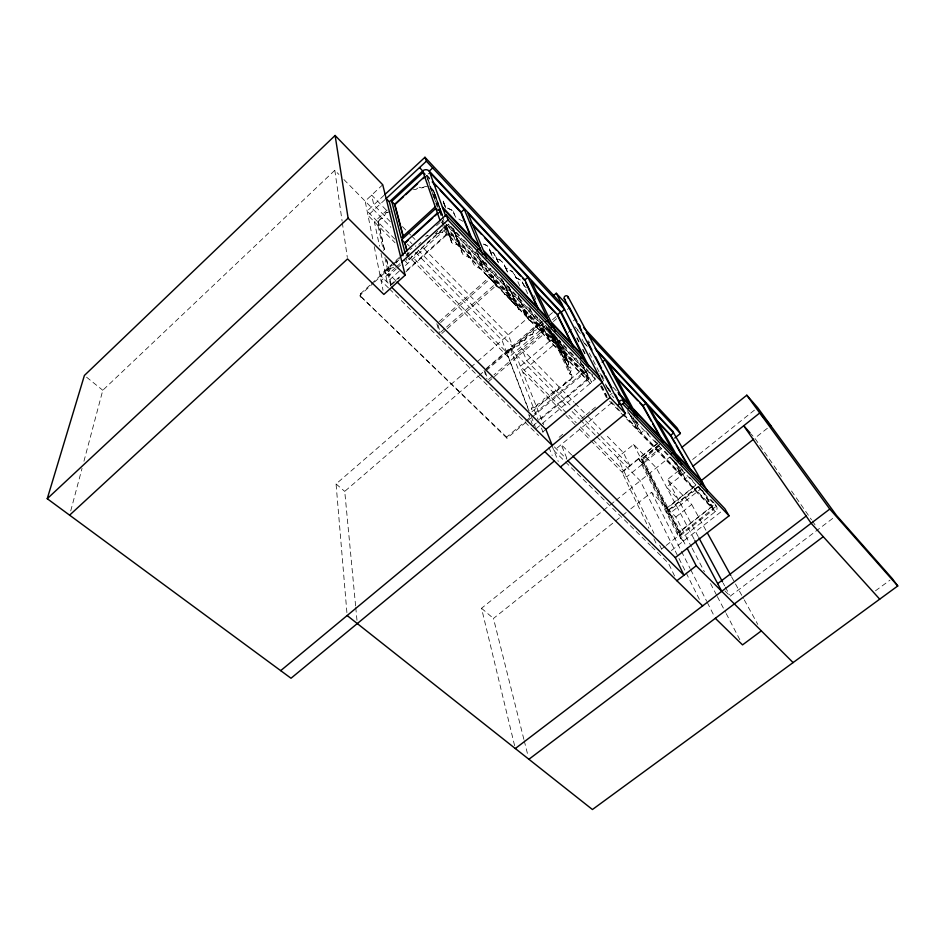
<?xml version="1.0" encoding="UTF-8"?>
<svg xmlns="http://www.w3.org/2000/svg" width="945" height="945" viewBox="0 0 945 945"><rect width="100%" height="100%" fill="white"/><g stroke="black" fill="none" stroke-linecap="round" stroke-linejoin="round"><path stroke-width="0.71" stroke-dasharray="4.72 3.54" d="M519.821 343.98L519.844 342.114L522.656 340.944M519.915 342.149L519.065 345.421L514.706 346.555L512.261 349.674L509.331 349.981L508.812 352.662L506.662 352.969M533.027 407.59L531.787 407.673L531.858 409.693M557.219 338.499L568.099 361.025L568.689 362.667L567.791 365.55M571.359 378.484L572.056 376.157L550.096 329.959M70.733 510.914L82.05 468.33M83.94 461.231L102.804 390.273L334.813 170.301L338.853 174.412M524.38 340.507L527.286 336.255L532.614 334.14L533.736 331.128M525.857 339.16L526.341 337.542M415.611 246.562L415.894 245.665M533.193 332.581L533.677 331.081L538.839 328.577L540.729 325.293L544.355 324.277M557.467 390.628L558.672 387.356L562.877 385.761L566.445 381.107L570.426 379.984L571.43 378.508M568.323 364.427L567.437 366.105L570.981 368.444L571.335 370.038L569.658 373.736L572.056 376.157M378.91 220.799L380.055 219.11L383.599 217.752L385.914 212.779L390.155 211.526M386.635 259.698L389.151 271.014L388.017 271.652L390.309 268.557L393.699 267.258M389.848 269.892L390.38 268.604M568.606 362.679L568.028 361.084L566.126 360.423L567.472 357.529L566.976 355.993L559.357 340.141L566.894 356.029M536.429 406.409L537.776 404.035L542.536 402.794L543.458 401.271M537.173 404.956L535.059 407.389L531.858 407.732M565.063 382.973L562.842 385.69M378.98 220.835L378.295 221.827L384.769 251.311L378.366 221.862L377.291 222.382L383.434 250.567M540.883 403.491L542.477 402.747L543.434 399.262L544.698 398.128C551.384 398.719 550.392 390.828 557.538 390.675M514.163 347.406L514.753 346.602M550.51 394.289L553.286 392.151L556.097 391.773M396.061 262.852L397.514 261.127M396.144 262.899L397.573 261.198M382.737 184.759L365.16 201.155L372.85 239.546M384.083 195.284L367.132 211.03L395.022 239.274M385.087 199.549L368.018 215.401L395.045 242.723M387.19 210.026L374.397 221.862L379.547 246.243M428.286 181.204L426.301 175.64L428.711 173.419M440.701 208.538L438.645 210.416L437.169 206.246M440.972 215.566L439.59 211.668L441.28 210.133M399.428 257.359L379.973 275.054L391.324 286.24M526.046 422.191L506.981 438.208L360.588 296.317A2.032 1.902 -3.6 0 1 360.647 293.635L370.405 284.764M371.479 283.772L392.08 265.037M393.155 264.057L399.664 258.139M360.742 297.262A2.032 1.902 -3.6 0 1 360.789 294.58L373.476 283.051M374.527 282.082L394.738 263.702M395.813 262.722L399.038 259.792M436.566 225.654L439.779 222.725M405.889 256.071L409.102 253.154M418.741 244.389L420.891 242.44M395.317 267.813L381.107 280.724L388.454 287.941M396.416 266.821L400.774 262.864M390.675 285.603L388.584 275.928L396.227 268.994M397.325 268.002L400.597 265.025M435.562 233.297L437.736 231.312M409.067 259.284L444.398 227.225L483.025 267.659L486.852 264.257L484.844 262.143M459.695 235.707L448.627 224.071L409.421 259.639L406.681 256.875M399.144 271.203L387.131 282.106L381.071 253.414M405.452 265.486L449.241 225.784L448.627 224.071M390.533 284.929L399.251 277.027M406.893 270.128L447.233 233.616L586.916 379.536L539.441 419.332M391.773 284.622L399.416 277.7M405.96 271.782L447.457 234.23L444.292 225.359L584.943 372.684L590.247 383.386L443.961 230.58L443.075 228.064M543.517 399.286L544.722 398.199M589.479 372.082L592.468 375.224L588.77 378.331L487.029 271.853L490.857 268.451L502.019 280.192M439.035 321.737L491.778 275.089L495.428 283.961L446.111 327.431M440.63 332.262L445.012 328.399M441.847 333.455L446.229 329.592M447.316 328.636L496.609 285.201L492.947 276.318L438.031 324.856L439.968 331.683M346.898 612.62L336.066 483.97L469.7 368.231M470.811 367.262L476.374 362.443M477.497 361.486L533.441 313.031M486.273 368.491L538.189 323.722L542.513 333.148L494.058 374.775M355.615 605.946L344.736 491.376L478.04 376.441M479.15 375.484L510.265 348.67L568.016 407.378M542.418 321.335L506.591 352.225L411.559 256.012M548.962 315.689L554.42 310.988M486.297 370.57L539.3 324.879L543.635 334.317L492.995 377.799M545.915 325.399L508.611 357.493L406.409 254.205M552.506 319.741L556.888 315.961M546.86 327.124L515.545 354.044L543.659 424.73M553.404 321.501L556.676 318.689M567.472 309.417L569.587 307.586M488.541 379.5L492.947 375.72M488.589 381.579L491.896 378.744M555.707 335.959L520.376 366.188L576.249 422.758M573.414 320.816L575.576 318.961M556.841 337.79L553.097 340.991L545.182 324.147M559.369 340.058L522.502 371.539L564.956 414.442M568.311 332.427L571.654 329.569M532 411.725L582.014 369.625L587.282 380.28L537.398 422.096M506.981 438.208L506.614 437.11L524.451 422.12M525.562 421.186L530.027 417.43M534.48 413.686L585.746 370.582L446.997 224.993M527.156 421.246L531.645 417.477L528.668 414.536L532.165 423.703M532.756 416.544L586.254 371.586L446.288 224.756M532.968 425.805L536.287 423.017M535.992 428.794L595.291 379.158L592.633 373.901M542.737 432.007L545.867 429.396M559.145 437.263L563.657 433.519M581.718 418.529L585.109 415.717M586.243 414.784L590.755 411.04M591.877 410.106L596.401 406.35M610.246 394.856L612.1 393.321M611.698 402.806L553.947 450.611L564.437 460.924M623.287 414.453L637.343 429.172L640.982 426.195M672.899 459.967L681.546 475.429L640.97 432.952L644.596 429.999M694.197 539.335L656.326 467.881L633.622 444.386L617.392 457.581L653.987 533.358M657.98 442.803L621.904 471.992L648.908 528.314M657.59 443.666L623.854 470.953L592.81 439.519M659.315 444.493L639.635 460.404L642.021 462.861L660.579 447.883M659.551 444.741L641.749 459.128L667.111 508.292L695.945 485.47M659.208 446.217L641.017 460.912L680.896 538.52L715.282 511.647A4.536 3.638 -27.5 0 0 716.286 506.213L627.409 412.894M661.335 448.887L626.689 476.835L577.383 426.998M514.612 745.664L481.525 608.273L602.284 511.28M603.43 510.359L609.182 505.74M610.328 504.819L614.935 501.122M616.081 500.2L670.064 456.837M523.884 739.368L493.455 618.467L614.604 521.758M615.762 520.837L621.526 516.23M622.684 515.308L626.145 512.544M630.764 508.859L651.53 492.286L675.829 516.998L691.492 547.013M698.201 536.571L667.548 479.493L681.239 468.578M692.638 459.471L756.484 408.512M685.125 472.583L666.568 487.207L678.026 498.995M710.876 499.633L714.94 503.909L677.104 533.547L679.668 536.146L713.947 509.331L684.983 479.009L688.551 476.174M695.697 485.21L664.855 509.627L667.359 512.178L699.335 486.911M767.352 428.286L754.819 438.208L783.181 479.009M410.071 249.634L411.961 248.145M698.107 486.474L665.989 511.871L668.517 514.423L700.588 489.097M698.355 486.746L668.269 510.524L679.443 532.177L711.656 506.933M675.829 516.998L691.705 504.488L667.548 479.493M532.673 334.176L528.81 335.605M661.795 548.856L665.103 546.281M666.201 545.419L716.286 506.213M671.375 550.545L723.752 509.674M730.201 596.177L834.258 517.234M875.472 590.814L889.977 580.147M525.314 339.964L521.014 341.133M508.339 352.898L509.272 350.371M548.407 397.502L549.376 396.865M425.593 236.451L428.038 235.506M568.63 380.764L570.367 379.925M406.952 253.567L409.173 252.551M419.013 187.216L421.907 187.972L425.274 186.366M422.817 187.571L425.285 186.448L428.333 186.637M438.303 233.533L441.067 232.281L444.493 232.47L446.3 234.974L448.91 235.175L450.47 237.278L451.615 242.381L452.974 243.869L457.404 244.59L460.687 248.181L461.833 252.303L453.293 229.304L463.026 254.607L470.622 258.056L474.484 265.639L482.328 269.88L485.73 274.605M438.35 233.604L435.799 233.687M380.091 219.181L382.465 218.425M385.962 212.849L390.202 211.597M540.764 325.363L542.737 325.056M515.805 346.236L517.553 346.059M426.916 235.671L428.038 235.588M509.272 349.91L510.406 349.851M413.473 189.354L415.812 189.543L419.013 187.134L420.513 187.559M430.081 188.799L432.408 189.071L433.838 191.02L442.65 215.507M504.866 294.344L508.505 295.879L511.493 301.112L515.19 303.345M508.445 295.939L504.807 294.415L500.059 288.095L496.149 286.016L491.955 279.696L487.348 276.377M543.729 332.132L539.902 330.1L529.661 307.822M483.71 244.117L487.029 245.558L489.356 248.842L493.349 258.15M483.651 244.176L486.97 245.617M525.054 286.796L521.191 280.488L515.899 277.594L514.505 274.475L520.069 286.524M519.431 279.531L515.958 277.546L512.473 271.664L505.693 267.896L501.819 261.352M507.465 271.888L504.228 264.6L505.634 267.955L512.426 271.711M468.188 257.028L470.563 258.127M452.218 210.381L445.355 207.085L443.11 201.179L445.686 208.101M571.182 374.61L569.552 373.771L571.252 370.038L570.898 368.491M501.76 261.399L496.326 258.044L493.231 252.469L489.793 250.437L489.356 248.842M499.137 259.379L500.673 260.194M496.09 286.075L499.999 288.154M389.151 271.014L386.611 259.733M462.991 221.331L455.844 217.362L452.265 210.322L445.414 207.038L443.181 201.143L441.681 199.478M488.872 277.44L483.497 271.298M501.712 278.491L511.422 301.16L515.249 303.274L518.581 309.263C523.542 310.74 527.322 314.779 528.692 319.847L536.158 323.792L539.843 330.148L545.608 333.219L548.549 338.617L539.241 318.76M549.766 339.964L551.278 340.909M492.002 255.823L489.723 250.484L494.247 253.945L498.936 263.643L495.948 256.945L496.385 257.997M525.007 286.843L526.412 287.752M532.803 321.702L536.087 323.851M86.562 377.185L102.804 390.273M336.066 483.97L344.736 491.376M481.525 608.273L493.455 618.467M360.588 296.317L506.614 437.11M389.505 288.981L538.555 435.491M565.488 461.963L650.491 545.513M651.542 546.541L668.328 563.043M554.372 446.902L566.87 459.223M385.087 272.479L388.584 275.928M396.109 281.031L388.773 273.766L391.135 284.599M571.678 454.97L561.212 444.599L566.787 458.136M724.992 590.968L729.162 595.137M404.07 259.958L407.614 263.525L406.504 259.249M683.471 541.107L678.321 535.933L638.643 458.455L643.403 463.357M580.395 426.951L591.771 438.468M565.996 415.493L576.344 425.947M343.909 179.562L390.876 227.296M407.342 244.034L409.398 246.125M415.564 252.398L501.996 340.259L528.621 409.598M572.127 411.571L579.332 418.883M580.36 419.934L595.787 435.621M596.827 436.673L640.237 480.804L685.55 571.654M666.863 508.032L669.379 510.595L643.899 461.349L641.513 458.88L679.183 531.917L681.758 534.516L670.537 512.828L668.02 510.265M390.273 221.685L373.771 204.864L371.645 195.095L387.048 210.865M409.858 241.648L411.925 243.751M418.103 250.047L512.958 346.732L508.233 334.861L421.966 246.586M570.083 404.968L526.719 360.766L521.758 348.705L574.111 402.286M574.217 409.173L584.542 419.698M585.569 420.749L600.028 435.48M601.055 436.531L629.972 466.003L623.393 452.702L604.918 433.802M402.452 226.623L406.563 230.828M407.59 231.879L410.673 235.033M411.701 236.085L415.8 240.278M575.139 403.338L586.432 414.89M587.459 415.942L600.807 429.597M440.854 221.756L443.441 224.461M445.13 227.249L483.403 267.317L477.78 253.331M557.16 344.535L589.137 378.012L582.852 365.431M623.653 414.146L637.71 428.865L630.445 415.233M611.238 401.838L622.282 413.402M442.721 226.564L591.582 382.264L583.018 365.124M609.584 401.093L715.282 511.647L704.616 493.16M463.711 239.935L480.816 257.914M506.083 284.457L509.131 287.658M513.194 291.922L523.341 302.589M527.404 306.853L530.452 310.055M534.504 314.319L545.678 326.049M546.694 327.124L552.778 333.514M553.794 334.589L559.605 340.696M566.528 347.961L560.539 341.665L556.794 344.854L548.183 326.639M570.508 352.154L576.497 358.45M580.49 362.644L588.475 371.031M611.899 395.636L613.896 397.739M628.945 413.556L637.97 423.041M645.612 431.062L649.664 435.314M654.731 440.642L658.783 444.906M664.867 451.285L672.97 459.802M673.986 460.865L684.109 471.52M689.566 477.237L694.634 482.576M698.698 486.84L702.761 491.105M595.291 379.158L449.241 225.784A5.268 5.044 -24.3 0 0 446.312 224.272M442.225 220.504L445.272 223.693M442.024 213.239L439.023 210.073L426.644 175.321L429.609 178.475M605.804 385.69L610.872 391.017M438.315 210.062L442.65 214.633M608.497 389.175L610.517 391.301M439.59 211.668L442.603 214.846M606.844 387.686L610.907 391.951M439.212 212.011L442.225 215.188M608.521 390.12L610.553 392.246M599.886 373.417L602.922 376.618M613.033 387.308L617.085 391.584M600.914 375.389L603.961 378.602M426.833 175.357L429.857 178.581M584.754 343.507L586.762 345.657M584.364 343.236L587.329 346.402M426.301 175.64L430.258 179.845M574.938 326.769L578.954 331.069M588.014 340.743L590.023 342.893M577.407 330.171L580.384 333.349M523.329 311.543L527.18 316.256M566.976 355.993L561.023 351.245L555.707 342.87L549.707 340.023L546.659 334.743M432.361 189.142L436.153 197.127M751.121 434.05L752.964 436.129M491.896 279.755L494.306 282.649M791.52 491.01L811.531 519.809M812.369 521.002L815.712 525.798M714.94 503.909L716.582 506.591M702.466 490.254L711.762 506.39L685.338 478.725L676.455 462.92M702.123 490.526L712.743 508.989M676.112 463.204L684.983 479.009M673.974 460.971L681.912 475.146L641.336 432.656L633.339 417.737M691.705 504.488L705.915 530.287M731.501 576.71L743.585 598.634M744.294 599.921L757.795 624.432M560.078 349.378L561.082 351.197M723.244 583.219L724.638 585.817M725.335 587.117L729.505 594.889M632.985 418.033L640.97 432.952M627.456 410.567L637.343 429.172M692.165 548.313L704.427 571.808M710.545 583.549L716.676 595.303M717.349 596.602L725.524 612.265M726.209 613.577L739.817 639.67M582.037 339.078L585.345 345.433M589.314 353.064L599.224 372.153M601.587 376.677L608.899 390.746M633.622 444.386L686.578 547.155M577.076 337.802L579.037 341.629M582.959 349.284L585.581 354.399M601.658 385.773L606.926 396.038M576.745 338.086L578.706 341.913M582.616 349.579L585.238 354.682M601.303 386.08L607.21 397.632M600.512 386.092L606.56 397.928M651.53 492.286L680.766 550.037M681.428 551.348L690.074 568.417M690.736 569.729L706.683 601.233M707.344 602.544L714.656 616.99M686.212 572.977L699.997 600.63M579.982 360.695L588.77 378.331M659.704 545.182L662.244 550.439M668.942 564.307L675.037 576.934M653.94 538.792L656.444 544.036M555.908 337.082L570.981 368.444M553.581 333.821L566.22 360.376M553.486 333.857L566.126 360.423M550.864 330.833L567.555 366.069M533.901 295.407L535.78 299.376M548.537 326.332L567.437 366.105M548.454 328.99L569.658 373.736M547.982 329.014L553.475 340.672L487.407 271.51L482.73 260.005M522.172 281.905L528.361 295.076M518.108 295.844L528.751 319.788L518.049 295.903M505.634 267.955L507.406 271.947M509.473 287.871L518.651 309.204L508.233 285.213M496.326 258.044L498.086 262.084M508.623 286.347L518.581 309.263M503.543 282.13L511.032 299.388M489.793 250.437L492.073 255.776M502.929 281.102L511.493 301.112M453.364 211.645L454.769 215.035M482.363 260.336L487.029 271.853M476.398 251.122L483.025 267.659M551.785 445.189L558.282 461.514M510.265 348.67L538.213 419.899M541.438 428.12L543.044 432.231M548.962 447.292L552.187 455.514M531.244 416.45L535.461 427.423M506.662 352.91L528.905 410.957L531.255 410.614L531.787 408.169M443.181 201.143L445.756 208.065M460.687 248.181L453.482 228.82L460.617 248.228M446.064 225.028L450.47 237.278M433.767 191.055L442.567 215.543M445.981 225.064L450.387 237.313M434.086 193.229L442 215.07M442.414 216.452L443.961 220.528M451.686 242.333L445.792 225.879L451.615 242.381M434.901 195.733L442.768 217.681M428.77 182.598L430.743 188.161M431.239 189.555L436.673 204.852M443.122 223.02L445.355 229.316M429.928 186.425L433.873 197.552M435.846 203.116L437.322 207.286M442.095 220.74L443.477 224.638M485.198 371.515L487.313 377.811M484.064 370.405L487.018 379.193M436.838 323.686L439.531 333.231M510.95 299.423L511.422 301.16M407.614 252.776L408.701 256.886M524.239 740.785L527.818 755.008M384.91 257.512L388.017 271.652M374.279 246.657L383.032 290.316M360.647 293.635L360.789 294.58M360.033 295.218L360.187 296.163M334.813 170.301L342.114 221.154M342.314 222.607L347.323 257.477M355.757 607.411L357.009 620.629"/><path stroke-width="1.42" d="M554.337 460.995L291.013 678.25L47.25 498.7L84.4 375.448L335.109 135.478L382.737 184.759L405.169 275.16L383.859 294.427L347.536 258.93L69.599 515.167M47.25 498.7L348.114 218.177L335.109 135.478M385.111 194.327L424.966 157.272L562.039 304.42M424.966 157.272L426.408 161.193L386.162 198.556L389.34 201.84L402.983 255.705M389.34 201.84L422.687 170.939A4.678 4.583 -32.2 0 1 429.254 171.116L432.692 167.926M435.267 206.849L401.212 237.998L391.738 201.391L423.159 172.285L425.049 174.305M424.907 176.313L394.597 204.344L403.172 236.876M403.137 235.813L394.915 204.663L403.574 196.666M405.736 194.658L417.643 183.649M423.053 178.64L425.226 176.644M405.181 253.343L401.649 239.676L435.822 208.443L437.346 210.05M437.807 212.637L404.732 242.818L406.905 251.051M406.893 250.023L405.074 243.16L408.275 240.243M413.615 235.376L432.81 217.858M434.948 215.909L438.149 212.991M400.503 256.378L446.135 214.858L599.012 376.051M401.873 261.871L448.001 219.961L446.135 214.858M470.764 237.1L460.877 212.436L464.279 209.341L429.751 172.462M477.591 250.047L480.095 247.814L442.957 208.597M527.912 277.298L547.309 317.874L483.285 250.224L467.905 213.216L527.912 277.298L524.569 280.228L522.561 278.102M553.073 296.021L556.274 293.257L569.587 307.586L574.914 317.697M546.033 321.595L548.206 319.729L483.982 251.913L486.628 258.28M581.955 354.469L550.9 321.666L531.279 280.901L560.503 312.122L557.196 314.957L572.611 345.894M588.629 366.022L561.283 312.181L564.578 309.346L426.408 161.193M580.797 358.226L582.935 356.407L551.797 323.533L555.542 331.305M602.189 362.218L605.119 359.761L596.212 350.252M391.726 287.315L552.246 445.438L545.867 429.396L602.26 382.323L448.001 219.961M280.7 670.643L610.08 397.479L556.274 293.257M617.782 405.547L619.707 403.964M628.201 408.169L630.315 406.433L619.164 394.656M560.444 466.972L625.413 413.556L617.983 399.452M651.199 421.127L642.73 405.984L645.931 403.361L608.45 363.329L632.737 408.122L672.285 449.903L645.931 403.361M674.777 438.043L680.388 433.519L677.069 427.908L583.608 327.584M671.411 453.694L673.49 452.029L633.847 410.165L637.875 417.607M681.522 447.646L746.798 395.211L757.618 407.602L836.549 515.486L892.21 578.517L897.75 585.959L592.432 809.522L347.146 615.538M693.051 466.109L759.745 412.977L770.777 425.581M700.942 480.851L753.673 439.118M700.635 484.478L702.678 482.86L676.833 455.561L681.664 464.054M567.898 460.841L684.003 575.21L675.297 557.621L729.056 515.805L724.898 508.776L623.027 401.365M676.868 580.726L696.193 565.795L687.204 548.36M717.68 583.656L806.168 516.053M515.308 748.534L829.781 509.071L897.75 585.959M528.893 759.284L823.26 536.677M761.351 630.87L742.534 644.892L715.318 618.302M544.769 451.639L702.631 605.899M397.148 282.059L545.867 429.396M572.729 455.998L675.297 557.621M348.114 218.177L405.169 275.16M696.193 565.795L793.103 662.587M401.649 239.676L405.074 243.16M391.738 201.391L394.915 204.663M610.08 397.479L625.413 413.556M622.389 403.515L729.056 515.805M442.378 207.002L479.398 246.125L464.279 209.341M618.089 392.647L629.216 404.401L605.119 359.761M701.426 480.686L675.628 453.435L649.109 406.752L673.62 432.928L670.454 435.491L674.801 443.051M419.533 167.584L422.687 170.939L439.886 220.067M432.574 181.629L461.219 212.129L471.673 238.14M470.846 222.382L524.9 279.933L538.496 308.85M536.347 292.123L557.526 314.673L573.603 346.886M612.431 373.133L643.049 405.724L663.532 442.307M654.082 417.466L670.761 435.243L691.09 470.515M432.231 181.948L436.188 186.153M440.134 190.358L460.877 212.436M472.512 224.827L481.525 234.407M484.525 237.608L496.538 250.39M498.535 252.528L520.565 275.964M536.016 292.407L540.056 296.706M542.064 298.856L555.188 312.807M616.057 377.61L637.792 400.727M639.765 402.83L642.73 405.984M658.665 422.958L670.69 435.751M561.283 312.181L429.254 171.116L445.792 216.334M595.055 348.268L672.521 431.05L707.734 491.518M580.218 326.119L578.222 323.97L581.647 330.49M586.231 332.557L680.388 433.519M879.712 599.165L811.141 523.258L743.715 425.758L750.188 433.023M746.798 395.211L829.781 509.071M676.254 445.579L690.027 469.523M673.49 452.029L678.581 461.018M652.605 423.655L662.48 441.327M707.344 532.862L730.792 575.422M630.315 406.433L634.981 415.079M698.898 537.87L722.547 581.931M568.028 296.73L623.877 401.247A2.516 2.162 -28 0 1 621.326 404.614A2.516 2.162 -28 0 1 619.684 401.247A2.516 2.162 -28 0 1 623.877 401.247M618.55 392.931L619.92 395.482M694.894 540.646L721.756 591.334M575.576 318.961L576.899 321.465M583.03 333.101L584.4 335.711M587.837 342.232L591.96 350.052M595.397 356.572L601.575 368.314M602.957 370.924L604.327 373.535M605.698 376.145L611.887 387.875M615.289 394.337L617.309 398.164M564.271 298.667L619.377 403.503M560.503 312.122L586.75 363.931M548.206 319.729L551.904 327.466M525.798 282.862L538.142 309.157M480.095 247.814L482.694 254.134M672.521 431.05A4.087 3.414 -28.8 0 1 673.183 432.208M565.417 299.589A2.114 1.914 -31.6 0 1 564.224 297.167A2.114 1.914 -31.6 0 1 566.882 295.797A2.114 1.914 -31.6 0 1 568.075 298.23"/></g></svg>
